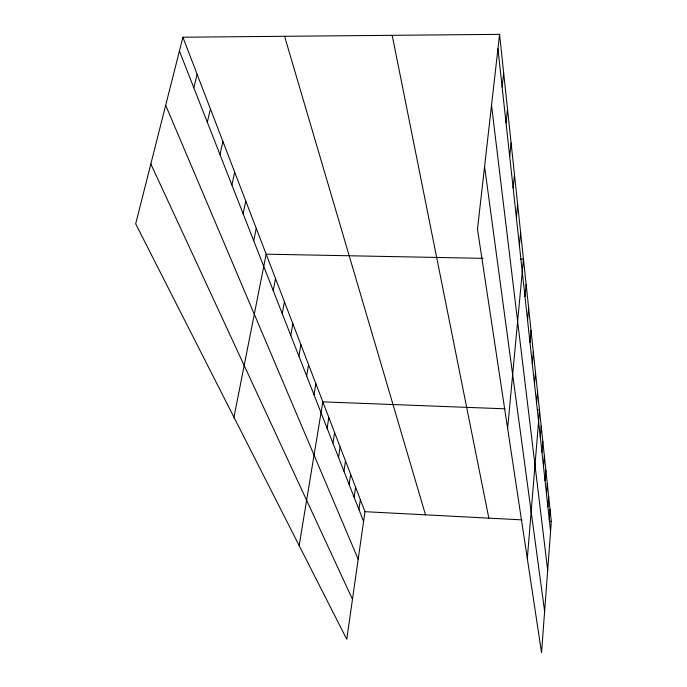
<?xml version="1.0" encoding="UTF-8"?>
<svg xmlns="http://www.w3.org/2000/svg" width="687" height="687" viewBox="0 0 687 687"><rect width="100%" height="100%" fill="white"/><g stroke="black" fill="none" stroke-linecap="round" stroke-linejoin="round"><path stroke-width="1.03" d="M499.569 34.35L551.317 521.39L541.554 652.65L477.482 229.149L499.569 34.35L182.905 37.218L135.683 223.833L346.763 639.288L364.977 511.686L182.905 37.218M547.917 506.972L548.698 496.71M549.274 519.398L550.029 509.273M545.049 480.66L545.873 470.097M546.509 494.065L547.307 483.657M541.949 452.201L542.816 441.329M543.529 466.713L544.37 455.996M540.3 437.095L541.193 426.052M527.315 558.565L539.501 410.13L537.406 410.053M534.495 383.878L535.474 372.294M536.581 403.063L537.535 391.667M532.296 363.724L533.318 351.942M529.986 342.53L531.042 330.533M527.547 320.202L528.647 307.991M524.98 296.647L526.122 284.22M507.624 428.387L523.451 259.119L520.257 259.059M519.398 245.439L520.626 232.567M516.358 217.539L517.637 204.434M513.129 187.929L514.469 174.584M509.694 156.43L511.094 142.844M506.036 122.87L507.504 109.044M502.128 87.034L503.665 72.951M358.94 509.531L360.366 499.689M354.123 497.225L355.591 487.246M349.125 484.455L350.645 474.339M343.938 471.205L345.501 460.943M338.545 457.439L340.159 447.031M332.946 443.124L334.612 432.57M327.115 428.233L328.841 417.524M299.154 545.581L322.83 401.861L505.005 408.817M314.002 394.759L315.865 383.715M306.634 375.926L308.575 364.703M298.897 356.167L300.915 344.762M290.773 335.419L292.885 323.817M282.228 313.59L284.427 301.791M273.228 290.61L275.53 278.613M233.958 417.267L266.152 254.164L483.013 258.338M253.726 240.776L256.251 228.359M243.129 213.709L245.783 201.068M231.897 185.026L234.688 172.171M219.986 154.592L222.923 141.513M207.311 122.243L210.42 108.932M193.82 87.773L197.109 74.239M364.977 511.686L522.051 519.87M549.231 521.278L551.317 521.39M150.831 163.961L352.474 599.279M165.687 105.266L358.193 559.218M179.419 50.984L363.586 521.399M284.564 36.299L425.493 514.838M392.191 35.32L488.843 518.135M484.584 166.512L544.619 611.464M491.531 105.231L547.685 570.244M497.946 48.674L550.579 531.369"/></g></svg>
